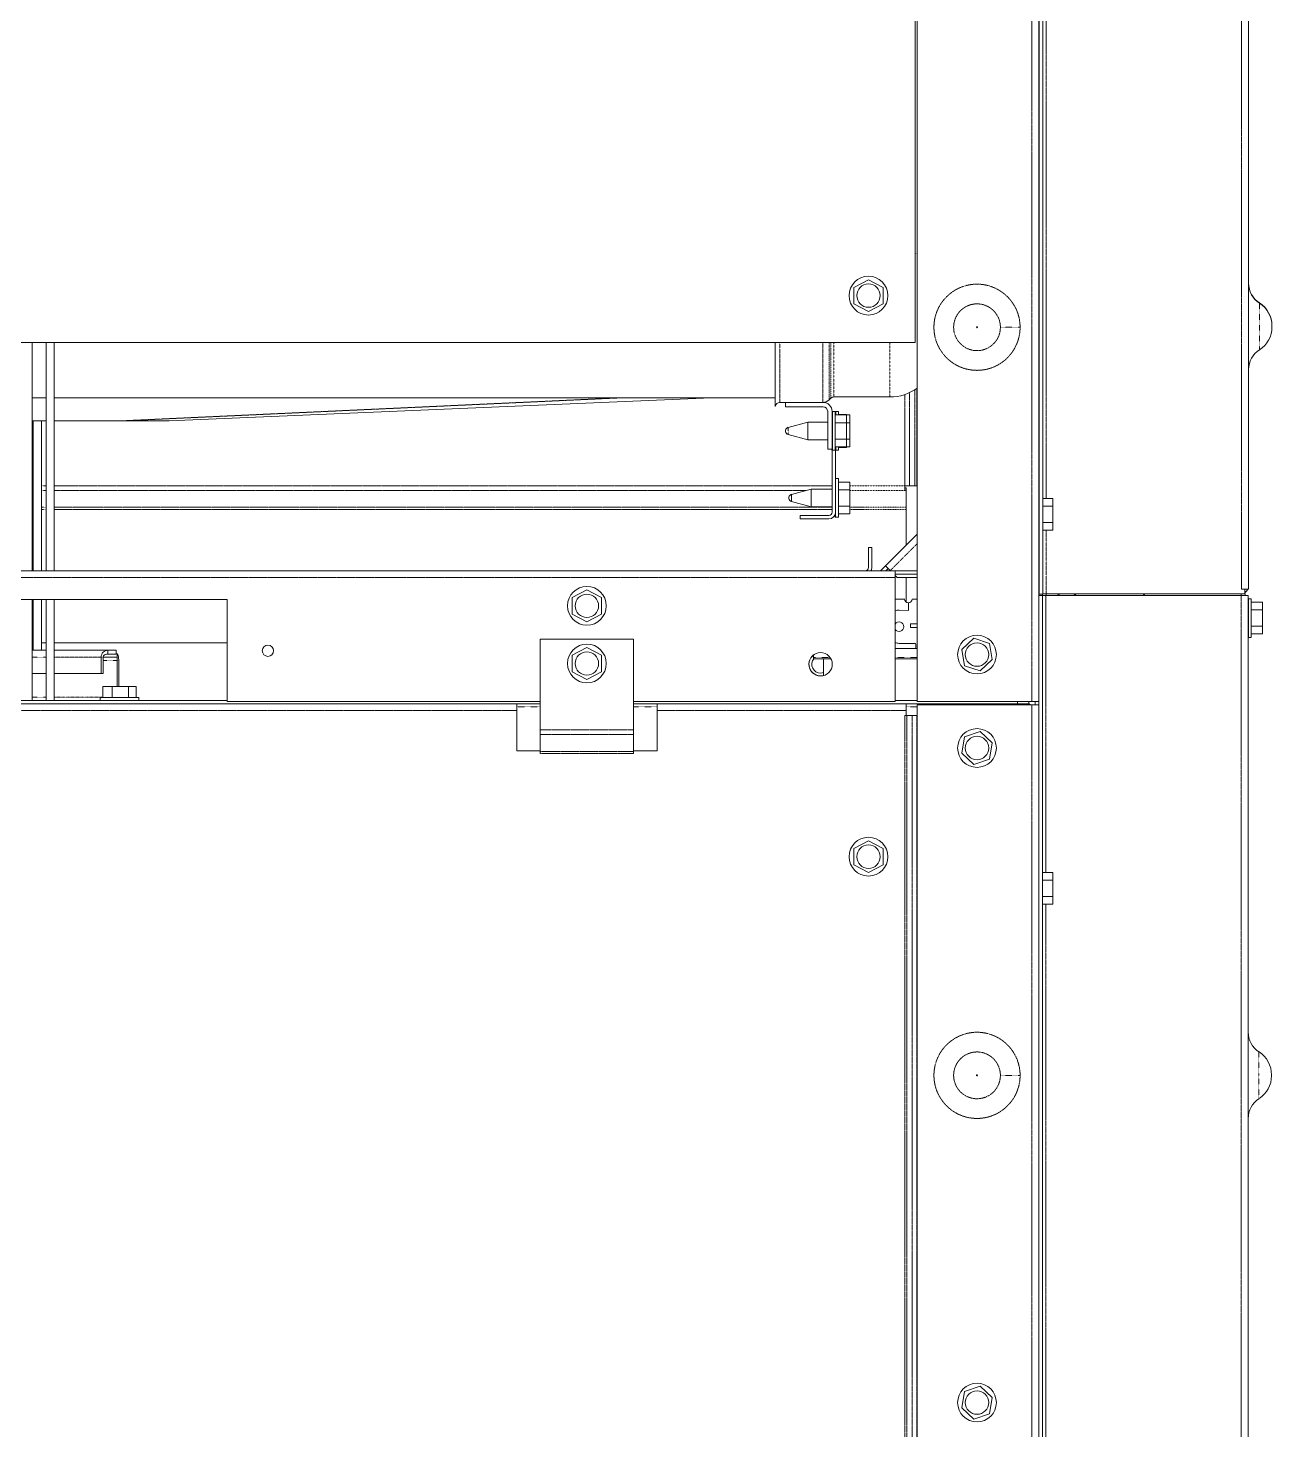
# Model space of a CAD drawing. Header units: millimetres. Extents: x 60499 to 556746, y 248297 to 497145.
# Drawn here: x 112014 to 123190, y 340169 to 352760 of the extents above; entities that cross this region are included whole.
import ezdxf

# ---------------------------------------------------------------- set-up
doc = ezdxf.new("R2010")
doc.units = ezdxf.units.MM
doc.linetypes.add('PHANTOM', pattern=[20, 10, -2, 2, -2, 2, -2])

msp = doc.modelspace()

# ---------------------------------------------------------------- linework, layer by layer
at = {"color": 7, "linetype": 'PHANTOM', "lineweight": 13, "ltscale": 0.03937}
for p, q in [((122917, 366598), (122917, 347722)), ((121032, 346713), (121032, 365159)), ((121162, 348536), (121162, 355765)), ((117315, 349438), (112249, 349438)), ((112852, 349232), (117315, 349438)), ((119892, 348649), (119892, 349470)), ((119934, 348649), (119934, 349487)), ((119981, 349512), (119981, 348649)), ((119999, 349524), (119999, 348649)), ((119239, 348649), (112249, 348649)), ((119004, 348607), (112249, 348607)), ((112249, 348456), (119239, 348456)), ((112249, 348437), (119239, 348437)), ((119805, 347825), (107149, 347825)), ((121158, 347664), (121158, 345177)), ((122913, 329881), (122913, 347664)), ((121032, 328237), (121032, 346683)), ((109267, 346631), (116405, 346631)), ((117665, 346631), (119903, 346631)), ((119892, 346585), (119892, 330173)), ((119910, 346585), (119910, 330173)), ((119957, 330173), (119957, 346585)), ((119999, 330173), (119999, 346585)), ((116615, 346458), (117455, 346458)), ((116615, 346416), (117455, 346416)), ((117455, 346264), (116615, 346264)), ((117455, 346246), (116615, 346246)), ((121158, 344891), (121158, 338028))]:
    msp.add_line(p, q, dxfattribs=at)
at = {"color": 7, "lineweight": 13, "ltscale": 0.03937}
for p, q in [((122980, 366598), (122980, 347748)), ((120001, 365159), (120001, 346713)), ((121095, 347664), (121095, 365159)), ((121099, 365163), (121099, 347677)), ((121132, 347677), (121132, 365163)), ((119985, 364214), (119985, 349937)), ((119985, 349937), (105708, 349937)), ((112051, 347886), (112051, 349937)), ((112176, 347886), (112176, 349937)), ((112249, 347886), (112249, 349937)), ((118728, 349438), (112249, 349438)), ((113281, 349232), (118155, 349438)), ((112061, 347886), (112061, 349232)), ((112134, 347886), (112134, 349232)), ((107149, 347886), (119805, 347886)), ((119805, 346713), (119805, 347825)), ((121095, 347664), (121095, 328397)), ((121128, 328397), (121128, 347664)), ((122913, 347664), (121158, 347664)), ((121162, 347678), (122947, 347678)), ((122976, 329881), (122976, 347664)), ((110338, 347629), (113802, 347629)), ((112051, 346721), (112051, 347629)), ((112176, 346721), (112176, 347629)), ((112249, 346721), (112249, 347629)), ((113802, 347629), (113802, 346713)), ((116615, 347273), (116615, 346458)), ((117455, 347273), (116615, 347273)), ((117455, 347273), (117455, 346458)), ((112249, 347238), (113802, 347238)), ((109057, 346690), (116615, 346690)), ((113802, 346721), (110338, 346721)), ((113802, 346713), (116615, 346713)), ((117455, 346713), (119805, 346713)), ((117455, 346690), (120904, 346690)), ((120001, 346713), (121032, 346713)), ((120001, 346683), (120001, 328237)), ((120001, 346683), (121032, 346683))]:
    msp.add_line(p, q, dxfattribs=at)
at = {"color": 7, "linetype": 'PHANTOM', "lineweight": 13, "ltscale": 0.00047891}
msp.add_line((120001, 350738), (119985, 350738), dxfattribs=at)
at = {"color": 7, "lineweight": 13, "ltscale": 0.004405}
for p, q in [((119565, 350499), (119434, 350431)), ((119434, 350431), (119434, 350283)), ((119696, 350431), (119565, 350499)), ((119696, 350283), (119696, 350431)), ((119434, 350283), (119565, 350214)), ((119565, 350214), (119696, 350283)), ((119366, 349216), (119366, 349068)), ((119368, 349216), (119368, 349068)), ((119398, 349216), (119398, 349068)), ((119396, 348614), (119396, 348466)), ((121222, 348467), (121222, 348319)), ((117035, 347714), (116904, 347645)), ((116904, 347645), (116904, 347497)), ((117166, 347645), (117035, 347714)), ((117166, 347497), (117166, 347645)), ((123105, 347535), (123105, 347387)), ((116904, 347497), (117035, 347428)), ((117035, 347428), (117166, 347497)), ((120511, 347281), (120404, 347179)), ((120652, 347234), (120511, 347281)), ((117035, 347196), (116904, 347127)), ((117166, 347127), (117035, 347196)), ((120404, 347179), (120428, 347033)), ((120675, 347088), (120652, 347234)), ((116904, 347127), (116904, 346979)), ((117166, 346979), (117166, 347127)), ((120428, 347033), (120568, 346986)), ((120568, 346986), (120675, 347088)), ((116904, 346979), (117035, 346910)), ((117035, 346910), (117166, 346979)), ((112769, 346847), (112917, 346847)), ((120428, 346394), (120404, 346248)), ((120568, 346441), (120428, 346394)), ((120675, 346339), (120568, 346441)), ((120652, 346193), (120675, 346339)), ((120404, 346248), (120511, 346146)), ((120511, 346146), (120652, 346193)), ((119565, 345460), (119434, 345392)), ((119434, 345392), (119434, 345244)), ((119696, 345392), (119565, 345460)), ((119696, 345244), (119696, 345392)), ((119434, 345244), (119565, 345175)), ((119565, 345175), (119696, 345244)), ((121222, 345108), (121222, 344960)), ((120428, 340515), (120404, 340369)), ((120568, 340562), (120428, 340515)), ((120675, 340460), (120568, 340562)), ((120404, 340369), (120511, 340267)), ((120652, 340314), (120675, 340460)), ((120511, 340267), (120652, 340314))]:
    msp.add_line(p, q, dxfattribs=at)
at = {"color": 7, "linetype": 'PHANTOM', "lineweight": 13, "ltscale": 9.63587e-05}
msp.add_line((123077, 350289), (123077, 350292), dxfattribs=at)
at = {"color": 7, "linetype": 'PHANTOM', "lineweight": 13, "ltscale": 0.006243}
msp.add_line((123077, 350079), (123077, 350289), dxfattribs=at)
at = {"color": 7, "linetype": 'PHANTOM', "lineweight": 13, "ltscale": 0.005272}
for p, q in [((120927, 350073), (120750, 350073)), ((120927, 343354), (120750, 343354))]:
    msp.add_line(p, q, dxfattribs=at)
at = {"color": 7, "linetype": 'PHANTOM', "lineweight": 13, "ltscale": 0.006241}
msp.add_line((123077, 349870), (123077, 350079), dxfattribs=at)
at = {"color": 7, "lineweight": 13, "ltscale": 9.65989e-05}
msp.add_line((123190, 350084), (123190, 350087), dxfattribs=at)
at = {"color": 7, "lineweight": 13, "ltscale": 0.000133184}
msp.add_line((123190, 350079), (123190, 350084), dxfattribs=at)
at = {"color": 7, "lineweight": 13, "ltscale": 0.000133064}
msp.add_line((123190, 350075), (123190, 350079), dxfattribs=at)
at = {"color": 7, "lineweight": 13, "ltscale": 7.50339e-05}
msp.add_line((123190, 350076), (123190, 350078), dxfattribs=at)
at = {"color": 7, "lineweight": 13, "ltscale": 0.017133}
msp.add_line((118728, 349361), (118728, 349937), dxfattribs=at)
at = {"color": 7, "linetype": 'PHANTOM', "lineweight": 13, "ltscale": 0.016038}
for p, q in [((118768, 349398), (118768, 349937)), ((119155, 349937), (119155, 349398))]:
    msp.add_line(p, q, dxfattribs=at)
at = {"color": 7, "linetype": 'PHANTOM', "lineweight": 13, "ltscale": 0.015335}
msp.add_line((119212, 349422), (119212, 349937), dxfattribs=at)
at = {"color": 7, "linetype": 'PHANTOM', "lineweight": 13, "ltscale": 0.014914}
msp.add_line((119226, 349937), (119226, 349436), dxfattribs=at)
at = {"color": 7, "linetype": 'PHANTOM', "lineweight": 13, "ltscale": 0.014563}
for p, q in [((119255, 349447), (119255, 349937)), ((119757, 349937), (119757, 349447))]:
    msp.add_line(p, q, dxfattribs=at)
at = {"color": 7, "lineweight": 13, "ltscale": 0.000124954}
for p, q in [((121095, 349925), (121099, 349925)), ((121095, 349084), (121099, 349084)), ((121095, 347825), (121099, 347825))]:
    msp.add_line(p, q, dxfattribs=at)
at = {"color": 7, "lineweight": 13, "ltscale": 0.018004}
msp.add_line((121095, 349925), (121095, 349320), dxfattribs=at)
at = {"color": 7, "linetype": 'PHANTOM', "lineweight": 13, "ltscale": 0.003713}
for p, q in [((112176, 349438), (112051, 349438)), ((112051, 349232), (112176, 349232)), ((112176, 347111), (112051, 347111)), ((112176, 346752), (112051, 346752))]:
    msp.add_line(p, q, dxfattribs=at)
at = {"color": 7, "lineweight": 13, "ltscale": 0.003713}
for p, q in [((112176, 349438), (112051, 349438)), ((112051, 349232), (112176, 349232)), ((112051, 347172), (112176, 347172)), ((112051, 346962), (112176, 346962))]:
    msp.add_line(p, q, dxfattribs=at)
at = {"color": 7, "lineweight": 13, "ltscale": 0.000594744}
msp.add_line((119226, 349436), (119212, 349422), dxfattribs=at)
at = {"color": 7, "lineweight": 13, "ltscale": 0.014958}
msp.add_line((119757, 349447), (119255, 349447), dxfattribs=at)
at = {"color": 7, "lineweight": 13, "ltscale": 0.011506}
msp.add_line((119155, 349398), (118768, 349398), dxfattribs=at)
at = {"color": 7, "lineweight": 13, "ltscale": 0.0012}
for p, q in [((118819, 349358), (118819, 349398)), ((119199, 348978), (119239, 348978))]:
    msp.add_line(p, q, dxfattribs=at)
at = {"color": 7, "lineweight": 13, "ltscale": 0.0101}
for p, q in [((118819, 349358), (119158, 349358)), ((119199, 348978), (119199, 349317)), ((119239, 348978), (119239, 349317))]:
    msp.add_line(p, q, dxfattribs=at)
at = {"color": 7, "lineweight": 13, "ltscale": 9.20333e-05}
msp.add_line((119155, 349398), (119158, 349398), dxfattribs=at)
at = {"color": 7, "lineweight": 13, "ltscale": 0.000775074}
for p, q in [((119239, 349316), (119265, 349316)), ((119239, 349316), (119265, 349316)), ((119239, 348968), (119265, 348968)), ((119269, 348714), (119295, 348714)), ((119269, 348366), (119295, 348366))]:
    msp.add_line(p, q, dxfattribs=at)
at = {"color": 7, "lineweight": 13, "ltscale": 0.001516}
for p, q in [((119239, 349265), (119239, 349316)), ((119241, 349265), (119241, 349316)), ((119239, 348968), (119239, 349019)), ((119241, 348968), (119241, 349019)), ((121095, 348516), (121095, 348567)), ((121095, 348219), (121095, 348270)), ((122976, 347584), (122976, 347635)), ((122978, 347584), (122978, 347635)), ((122976, 347287), (122976, 347338)), ((122978, 347287), (122978, 347338))]:
    msp.add_line(p, q, dxfattribs=at)
at = {"color": 7, "lineweight": 13, "ltscale": 6.25971e-05}
for p, q in [((119241, 349316), (119239, 349316)), ((119271, 349316), (119269, 349316)), ((119241, 349265), (119239, 349265)), ((119241, 349142), (119239, 349142)), ((119241, 349019), (119239, 349019)), ((119241, 348968), (119239, 348968)), ((119271, 348968), (119269, 348968))]:
    msp.add_line(p, q, dxfattribs=at)
at = {"color": 7, "lineweight": 13, "ltscale": 0.000774954}
for p, q in [((119241, 349316), (119267, 349316)), ((119271, 349316), (119297, 349316)), ((119241, 348968), (119267, 348968)), ((119271, 348968), (119297, 348968)), ((119269, 348714), (119295, 348714)), ((122978, 347635), (123004, 347635)), ((122978, 347287), (123004, 347287)), ((122978, 347287), (123004, 347287))]:
    msp.add_line(p, q, dxfattribs=at)
at = {"color": 7, "lineweight": 13, "ltscale": 0.005175}
for p, q in [((119265, 349316), (119265, 349142)), ((119267, 349316), (119267, 349142)), ((119265, 348968), (119265, 349142)), ((119267, 348968), (119267, 349142)), ((119295, 348714), (119295, 348540)), ((119295, 348366), (119295, 348540)), ((123004, 347461), (123004, 347635)), ((123004, 347461), (123004, 347287))]:
    msp.add_line(p, q, dxfattribs=at)
at = {"color": 7, "lineweight": 13, "ltscale": 6.24769e-05}
for p, q in [((119269, 349300), (119267, 349300)), ((119239, 348968), (119237, 348968)), ((119269, 348366), (119267, 348366)), ((122978, 347635), (122976, 347635)), ((122978, 347584), (122976, 347584)), ((122978, 347511), (122976, 347511)), ((122978, 347469), (122976, 347469)), ((122978, 347461), (122976, 347461)), ((122978, 347453), (122976, 347453)), ((122978, 347411), (122976, 347411)), ((122978, 347338), (122976, 347338)), ((122978, 347287), (122976, 347287)), ((122978, 347287), (122976, 347287))]:
    msp.add_line(p, q, dxfattribs=at)
at = {"color": 7, "lineweight": 13, "ltscale": 0.002937}
for p, q in [((119267, 349285), (119366, 349285)), ((119267, 349216), (119366, 349216)), ((119267, 349068), (119366, 349068)), ((119267, 348999), (119366, 348999))]:
    msp.add_line(p, q, dxfattribs=at)
at = {"color": 7, "lineweight": 13, "ltscale": 0.003}
for p, q in [((119267, 349285), (119368, 349285)), ((119297, 349285), (119398, 349285)), ((119267, 349216), (119368, 349216)), ((119267, 349068), (119368, 349068)), ((119267, 348999), (119368, 348999)), ((119295, 348683), (119396, 348683)), ((119295, 348683), (119396, 348683)), ((119295, 348614), (119396, 348614)), ((119295, 348466), (119396, 348466)), ((119295, 348397), (119396, 348397)), ((123004, 347604), (123105, 347604)), ((123004, 347535), (123105, 347535)), ((123004, 347387), (123105, 347387)), ((123004, 347318), (123105, 347318)), ((123004, 347318), (123105, 347318)), ((112686, 346747), (112686, 346847)), ((112769, 346747), (112769, 346847)), ((112917, 346747), (112917, 346847)), ((112987, 346747), (112987, 346847))]:
    msp.add_line(p, q, dxfattribs=at)
at = {"color": 7, "lineweight": 13, "ltscale": 0.00046263}
msp.add_line((119269, 349300), (119269, 349316), dxfattribs=at)
at = {"color": 7, "lineweight": 13, "ltscale": 0.00046251}
msp.add_line((119269, 349300), (119269, 349285), dxfattribs=at)
at = {"color": 7, "lineweight": 13, "ltscale": 0.000925019}
for p, q in [((119271, 349285), (119271, 349316)), ((119297, 349316), (119297, 349285)), ((119271, 348968), (119271, 348999)), ((119297, 348968), (119297, 348999))]:
    msp.add_line(p, q, dxfattribs=at)
at = {"color": 7, "lineweight": 13, "ltscale": 0.002038}
for p, q in [((119297, 349290), (119366, 349290)), ((119297, 348993), (119366, 348993))]:
    msp.add_line(p, q, dxfattribs=at)
at = {"color": 7, "lineweight": 13, "ltscale": 0.000175236}
msp.add_line((119366, 349290), (119366, 349285), dxfattribs=at)
at = {"color": 7, "lineweight": 13, "ltscale": 0.002048}
for p, q in [((119366, 349285), (119366, 349216)), ((119368, 349285), (119368, 349216)), ((119398, 349285), (119398, 349216)), ((119366, 349068), (119366, 348999)), ((119368, 349068), (119368, 348999)), ((119398, 349068), (119398, 348999)), ((119396, 348683), (119396, 348614)), ((121222, 348536), (121222, 348467)), ((119396, 348466), (119396, 348397)), ((121222, 348319), (121222, 348250)), ((123105, 347604), (123105, 347535)), ((123105, 347387), (123105, 347318)), ((121222, 345177), (121222, 345108)), ((121222, 344960), (121222, 344891))]:
    msp.add_line(p, q, dxfattribs=at)
at = {"color": 7, "linetype": 'PHANTOM', "lineweight": 13, "ltscale": 0.014929}
msp.add_line((112249, 349232), (112751, 349232), dxfattribs=at)
at = {"color": 7, "lineweight": 13, "ltscale": 0.014929}
msp.add_line((112249, 349232), (112751, 349232), dxfattribs=at)
at = {"color": 7, "linetype": 'PHANTOM', "lineweight": 13, "ltscale": 5.82718e-06}
msp.add_line((112751, 349232), (112751, 349232), dxfattribs=at)
at = {"color": 7, "lineweight": 13, "ltscale": 0.005396}
for p, q in [((118844, 349174), (119019, 349221)), ((118844, 349174), (119019, 349221)), ((118844, 349109), (119019, 349062)), ((118874, 348572), (119049, 348619)), ((118874, 348572), (119049, 348619)), ((118874, 348508), (119049, 348461))]:
    msp.add_line(p, q, dxfattribs=at)
at = {"color": 7, "linetype": 'PHANTOM', "lineweight": 13, "ltscale": 0.000965929}
for p, q in [((118844, 349174), (118844, 349142)), ((118844, 349109), (118844, 349142)), ((118874, 348572), (118874, 348540)), ((118874, 348508), (118874, 348540))]:
    msp.add_line(p, q, dxfattribs=at)
at = {"color": 7, "lineweight": 13, "ltscale": 0.005346}
msp.add_line((119199, 349221), (119019, 349221), dxfattribs=at)
at = {"color": 7, "lineweight": 13, "ltscale": 0.002363}
for p, q in [((119019, 349221), (119019, 349142)), ((119021, 349221), (119021, 349142)), ((119049, 348619), (119049, 348540))]:
    msp.add_line(p, q, dxfattribs=at)
at = {"color": 7, "lineweight": 13, "ltscale": 0.005347}
for p, q in [((119199, 349221), (119019, 349221)), ((119199, 349062), (119019, 349062))]:
    msp.add_line(p, q, dxfattribs=at)
at = {"color": 7, "lineweight": 13, "ltscale": 0.005284}
for p, q in [((119199, 349221), (119021, 349221)), ((119199, 349062), (119021, 349062))]:
    msp.add_line(p, q, dxfattribs=at)
at = {"color": 7, "lineweight": 13, "ltscale": 0.004384}
msp.add_line((119199, 349221), (119051, 349221), dxfattribs=at)
at = {"color": 7, "lineweight": 13, "ltscale": 0.003659}
for p, q in [((119239, 349142), (119239, 349265)), ((119241, 349142), (119241, 349265)), ((119239, 349019), (119239, 349142)), ((119241, 349019), (119241, 349142)), ((121095, 348393), (121095, 348516)), ((121095, 348270), (121095, 348393)), ((122978, 347461), (122978, 347584)), ((122978, 347338), (122978, 347461))]:
    msp.add_line(p, q, dxfattribs=at)
at = {"color": 7, "lineweight": 13, "ltscale": 0.000899908}
for p, q in [((119368, 349216), (119398, 349216)), ((119368, 349068), (119398, 349068)), ((119368, 348999), (119398, 348999))]:
    msp.add_line(p, q, dxfattribs=at)
at = {"color": 7, "lineweight": 13, "ltscale": 0.000176754}
msp.add_line((121095, 349261), (121099, 349265), dxfattribs=at)
at = {"color": 7, "lineweight": 13, "ltscale": 0.000187491}
for p, q in [((118820, 349142), (118820, 349148)), ((118820, 349135), (118820, 349142)), ((118850, 348540), (118850, 348546)), ((118850, 348540), (118850, 348546)), ((118850, 348540), (118850, 348546)), ((118850, 348540), (118850, 348546)), ((118850, 348534), (118850, 348540)), ((118850, 348534), (118850, 348540)), ((118850, 348534), (118850, 348540)), ((118850, 348534), (118850, 348540))]:
    msp.add_line(p, q, dxfattribs=at)
at = {"color": 7, "lineweight": 13, "ltscale": 0.002362}
for p, q in [((119019, 349142), (119019, 349062)), ((119021, 349142), (119021, 349062)), ((119049, 348540), (119049, 348461))]:
    msp.add_line(p, q, dxfattribs=at)
at = {"color": 7, "lineweight": 13, "ltscale": 0.015388}
msp.add_line((121095, 349084), (121095, 348567), dxfattribs=at)
at = {"color": 7, "lineweight": 13, "ltscale": 0.000300009}
msp.add_line((119237, 348968), (119237, 348978), dxfattribs=at)
at = {"color": 7, "lineweight": 13, "ltscale": 0.016562}
msp.add_line((119239, 348968), (119239, 348412), dxfattribs=at)
at = {"color": 7, "lineweight": 13, "ltscale": 0.017487}
msp.add_line((119269, 348999), (119269, 348412), dxfattribs=at)
at = {"color": 7, "lineweight": 13, "ltscale": 0.000174515}
msp.add_line((119366, 348999), (119366, 348993), dxfattribs=at)
at = {"color": 7, "linetype": 'PHANTOM', "lineweight": 13, "ltscale": 0.000294242}
for p, q in [((112061, 348649), (112051, 348649)), ((112061, 348607), (112051, 348607)), ((112051, 348456), (112061, 348456)), ((112051, 348437), (112061, 348437))]:
    msp.add_line(p, q, dxfattribs=at)
at = {"color": 7, "linetype": 'PHANTOM', "lineweight": 13, "ltscale": 0.001226}
for p, q in [((112176, 348649), (112134, 348649)), ((112176, 348607), (112134, 348607))]:
    msp.add_line(p, q, dxfattribs=at)
at = {"color": 7, "lineweight": 13, "ltscale": 0.005647}
for p, q in [((119239, 348619), (119049, 348619)), ((119239, 348619), (119049, 348619)), ((119239, 348461), (119049, 348461))]:
    msp.add_line(p, q, dxfattribs=at)
at = {"color": 7, "linetype": 'PHANTOM', "lineweight": 13, "ltscale": 0.014767}
for p, q in [((119892, 348649), (119396, 348649)), ((119892, 348607), (119396, 348607))]:
    msp.add_line(p, q, dxfattribs=at)
at = {"color": 7, "lineweight": 13, "ltscale": 0.001248}
for p, q in [((119934, 348649), (119892, 348649)), ((119892, 348649), (119892, 348607)), ((119999, 346585), (119957, 346585)), ((116615, 346416), (116615, 346458)), ((117455, 346416), (117455, 346458))]:
    msp.add_line(p, q, dxfattribs=at)
at = {"color": 7, "lineweight": 13, "ltscale": 0.000321035}
for p, q in [((119892, 348631), (119903, 348631)), ((119892, 348607), (119903, 348607)), ((119903, 346585), (119892, 346585))]:
    msp.add_line(p, q, dxfattribs=at)
at = {"color": 7, "lineweight": 13, "ltscale": 0.000700042}
msp.add_line((119903, 348631), (119903, 348607), dxfattribs=at)
at = {"color": 7, "lineweight": 13, "ltscale": 0.004516}
for p, q in [((119903, 348607), (119903, 348456)), ((116615, 346416), (116615, 346264)), ((117455, 346416), (117455, 346264))]:
    msp.add_line(p, q, dxfattribs=at)
at = {"color": 7, "lineweight": 13, "ltscale": 0.001395}
for p, q in [((119934, 348649), (119981, 348649)), ((119957, 346585), (119910, 346585))]:
    msp.add_line(p, q, dxfattribs=at)
at = {"color": 7, "lineweight": 13, "ltscale": 0.000547995}
for p, q in [((119981, 348649), (119999, 348649)), ((119903, 348437), (119903, 348456)), ((119892, 346585), (119910, 346585)), ((116615, 346264), (116615, 346246)), ((117455, 346264), (117455, 346246))]:
    msp.add_line(p, q, dxfattribs=at)
at = {"color": 7, "lineweight": 13, "ltscale": 6.69224e-05}
msp.add_line((120001, 348649), (119999, 348649), dxfattribs=at)
at = {"color": 7, "lineweight": 13, "ltscale": 0.000125074}
for p, q in [((121095, 348567), (121099, 348567)), ((121095, 348219), (121099, 348219))]:
    msp.add_line(p, q, dxfattribs=at)
at = {"color": 7, "lineweight": 13, "ltscale": 0.00266}
for p, q in [((121132, 348536), (121222, 348536)), ((121132, 348467), (121222, 348467)), ((121132, 348319), (121222, 348319)), ((121132, 348250), (121222, 348250))]:
    msp.add_line(p, q, dxfattribs=at)
at = {"color": 7, "linetype": 'PHANTOM', "lineweight": 13, "ltscale": 0.001227}
for p, q in [((112134, 348456), (112176, 348456)), ((112134, 348437), (112176, 348437))]:
    msp.add_line(p, q, dxfattribs=at)
at = {"color": 7, "lineweight": 13, "ltscale": 0.00135}
msp.add_line((119269, 348366), (119269, 348412), dxfattribs=at)
at = {"color": 7, "linetype": 'PHANTOM', "lineweight": 13, "ltscale": 0.015088}
for p, q in [((119396, 348456), (119903, 348456)), ((119396, 348437), (119903, 348437))]:
    msp.add_line(p, q, dxfattribs=at)
at = {"color": 7, "lineweight": 13, "ltscale": 0.009577}
msp.add_line((119903, 348437), (119903, 348115), dxfattribs=at)
at = {"color": 7, "lineweight": 13, "ltscale": 0.000899968}
for p, q in [((118950, 348351), (118950, 348381)), ((112805, 347141), (112805, 347172)), ((112814, 347111), (112814, 347081)), ((121061, 346713), (121061, 346683))]:
    msp.add_line(p, q, dxfattribs=at)
at = {"color": 7, "lineweight": 13, "ltscale": 0.0077}
for p, q in [((118950, 348381), (119209, 348381)), ((118950, 348351), (119209, 348351))]:
    msp.add_line(p, q, dxfattribs=at)
at = {"color": 7, "lineweight": 13, "ltscale": 0.000879783}
msp.add_line((119267, 348366), (119267, 348396), dxfattribs=at)
at = {"color": 7, "lineweight": 13, "ltscale": 0.011969}
msp.add_line((119717, 347930), (120001, 348214), dxfattribs=at)
at = {"color": 7, "lineweight": 13, "ltscale": 0.011725}
msp.add_line((121095, 348219), (121095, 347825), dxfattribs=at)
at = {"color": 7, "linetype": 'PHANTOM', "lineweight": 13, "ltscale": 0.017046}
msp.add_line((121162, 347678), (121162, 348250), dxfattribs=at)
at = {"color": 7, "lineweight": 13, "ltscale": 0.00535}
for p, q in [((119565, 347916), (119565, 348096)), ((119595, 347916), (119595, 348096))]:
    msp.add_line(p, q, dxfattribs=at)
at = {"color": 7, "lineweight": 13, "ltscale": 0.000900028}
for p, q in [((119565, 348096), (119595, 348096)), ((112814, 347111), (112814, 347141))]:
    msp.add_line(p, q, dxfattribs=at)
at = {"color": 7, "linetype": 'PHANTOM', "lineweight": 13, "ltscale": 0.010169}
msp.add_line((120001, 348129), (119760, 347887), dxfattribs=at)
at = {"color": 7, "lineweight": 13, "ltscale": 0.001852}
msp.add_line((119717, 347930), (119673, 347886), dxfattribs=at)
at = {"color": 7, "lineweight": 13, "ltscale": 0.0018}
for p, q in [((119760, 347887), (119717, 347930)), ((119805, 347886), (119805, 347825))]:
    msp.add_line(p, q, dxfattribs=at)
at = {"color": 7, "lineweight": 13, "ltscale": 0.000862318}
msp.add_line((119741, 347906), (119720, 347886), dxfattribs=at)
at = {"color": 7, "lineweight": 13, "ltscale": 5.22913e-05}
msp.add_line((119760, 347887), (119761, 347886), dxfattribs=at)
at = {"color": 7, "lineweight": 13, "ltscale": 0.00585}
for p, q in [((119805, 347886), (120001, 347886)), ((119805, 347856), (120001, 347856)), ((119805, 347188), (120001, 347188)), ((120001, 347096), (119805, 347096)), ((120001, 346721), (119805, 346721))]:
    msp.add_line(p, q, dxfattribs=at)
at = {"color": 7, "lineweight": 13, "ltscale": 0.000702386}
msp.add_line((119805, 347842), (119822, 347825), dxfattribs=at)
at = {"color": 7, "lineweight": 13, "ltscale": 0.005353}
msp.add_line((120001, 347825), (119822, 347825), dxfattribs=at)
at = {"color": 7, "lineweight": 13, "ltscale": 0.006558}
msp.add_line((119903, 347825), (119903, 347605), dxfattribs=at)
at = {"color": 7, "linetype": 'PHANTOM', "lineweight": 13, "ltscale": 0.000125735}
msp.add_line((121095, 347757), (121099, 347756), dxfattribs=at)
at = {"color": 7, "lineweight": 13, "ltscale": 0.00012593}
msp.add_line((121095, 347707), (121099, 347706), dxfattribs=at)
at = {"color": 7, "lineweight": 13, "ltscale": 0.000990019}
msp.add_line((121128, 347664), (121095, 347664), dxfattribs=at)
at = {"color": 7, "lineweight": 13, "ltscale": 0.000989899}
msp.add_line((121099, 347677), (121132, 347677), dxfattribs=at)
at = {"color": 7, "lineweight": 13, "ltscale": 0.00010597}
msp.add_line((121128, 347677), (121128, 347674), dxfattribs=at)
at = {"color": 7, "lineweight": 13, "ltscale": 0.000875037}
msp.add_line((121128, 347664), (121158, 347664), dxfattribs=at)
at = {"color": 7, "lineweight": 13, "ltscale": 0.000112218}
msp.add_line((121161, 347678), (121161, 347674), dxfattribs=at)
at = {"color": 7, "lineweight": 13, "ltscale": 0.000291719}
msp.add_line((121161, 347664), (121161, 347674), dxfattribs=at)
at = {"color": 7, "lineweight": 13, "ltscale": 0.001865}
msp.add_line((122976, 347664), (122913, 347664), dxfattribs=at)
at = {"color": 7, "lineweight": 13, "ltscale": 0.000405499}
for p, q in [((122914, 347664), (122914, 347678)), ((122948, 347664), (122948, 347678))]:
    msp.add_line(p, q, dxfattribs=at)
at = {"color": 7, "lineweight": 13, "ltscale": 0.000874917}
msp.add_line((122947, 347722), (122917, 347722), dxfattribs=at)
at = {"color": 7, "lineweight": 13, "ltscale": 0.001325}
msp.add_line((122947, 347678), (122947, 347722), dxfattribs=at)
at = {"color": 7, "lineweight": 13, "ltscale": 0.000227516}
msp.add_line((122962, 347704), (122956, 347698), dxfattribs=at)
at = {"color": 7, "lineweight": 13, "ltscale": 0.000772551}
msp.add_line((122980, 347726), (122980, 347752), dxfattribs=at)
at = {"color": 7, "lineweight": 13, "ltscale": 0.000772491}
msp.add_line((122980, 347722), (122980, 347748), dxfattribs=at)
at = {"color": 7, "lineweight": 13, "ltscale": 0.013613}
for p, q in [((112061, 347172), (112061, 347629)), ((112134, 347172), (112134, 347629))]:
    msp.add_line(p, q, dxfattribs=at)
at = {"color": 7, "lineweight": 13, "ltscale": 0.002528}
msp.add_line((119805, 347631), (119890, 347631), dxfattribs=at)
at = {"color": 7, "lineweight": 13, "ltscale": 0.002463}
msp.add_line((119840, 347532), (119923, 347528), dxfattribs=at)
msp.add_line((119840, 347532), (119923, 347528), dxfattribs=at)
at = {"color": 7, "lineweight": 13, "ltscale": 0.002076}
for p, q in [((119923, 347598), (119923, 347528)), ((119923, 347528), (119923, 347598))]:
    msp.add_line(p, q, dxfattribs=at)
at = {"color": 7, "lineweight": 13, "ltscale": 0.001353}
msp.add_line((120001, 347631), (119956, 347631), dxfattribs=at)
at = {"color": 7, "lineweight": 13, "ltscale": 0.002173}
for p, q in [((122976, 347511), (122976, 347584)), ((122976, 347338), (122976, 347411))]:
    msp.add_line(p, q, dxfattribs=at)
at = {"color": 7, "lineweight": 13, "ltscale": 0.001747}
for p, q in [((120001, 347410), (119943, 347410)), ((119943, 347377), (120001, 347377))]:
    msp.add_line(p, q, dxfattribs=at)
at = {"color": 7, "lineweight": 13, "ltscale": 0.000984252}
msp.add_line((119943, 347410), (119943, 347377), dxfattribs=at)
at = {"color": 7, "lineweight": 13, "ltscale": 0.000247204}
for p, q in [((122976, 347461), (122976, 347469)), ((122976, 347453), (122976, 347461))]:
    msp.add_line(p, q, dxfattribs=at)
at = {"color": 7, "lineweight": 13, "ltscale": 0.000294242}
msp.add_line((112051, 347238), (112061, 347238), dxfattribs=at)
at = {"color": 7, "lineweight": 13, "ltscale": 0.001227}
msp.add_line((112134, 347238), (112176, 347238), dxfattribs=at)
at = {"color": 7, "lineweight": 13, "ltscale": 0.014377}
msp.add_line((112249, 347172), (112732, 347172), dxfattribs=at)
at = {"color": 7, "lineweight": 13, "ltscale": 0.002154}
for p, q in [((112805, 347172), (112732, 347172)), ((112805, 347138), (112732, 347138))]:
    msp.add_line(p, q, dxfattribs=at)
at = {"color": 7, "lineweight": 13, "ltscale": 0.000999991}
for p, q in [((112732, 347138), (112732, 347172)), ((112805, 347172), (112805, 347138))]:
    msp.add_line(p, q, dxfattribs=at)
at = {"color": 7, "lineweight": 13, "ltscale": 0.000292921}
msp.add_line((112814, 347141), (112805, 347141), dxfattribs=at)
at = {"color": 7, "lineweight": 13, "ltscale": 0.004134}
msp.add_line((119979, 347234), (119840, 347234), dxfattribs=at)
msp.add_line((119979, 347234), (119840, 347234), dxfattribs=at)
at = {"color": 7, "lineweight": 13, "ltscale": 0.001083}
msp.add_line((119989, 347225), (119989, 347188), dxfattribs=at)
msp.add_line((119989, 347225), (119989, 347188), dxfattribs=at)
at = {"color": 7, "linetype": 'PHANTOM', "lineweight": 13, "ltscale": 0.012576}
msp.add_line((112672, 347111), (112249, 347111), dxfattribs=at)
at = {"color": 7, "lineweight": 13, "ltscale": 0.00445}
for p, q in [((112672, 346962), (112672, 347111)), ((112688, 346962), (112688, 347111))]:
    msp.add_line(p, q, dxfattribs=at)
at = {"color": 7, "linetype": 'PHANTOM', "lineweight": 13, "ltscale": 0.000477107}
msp.add_line((112688, 347111), (112672, 347111), dxfattribs=at)
at = {"color": 7, "lineweight": 13, "ltscale": 0.00377}
msp.add_line((112814, 347111), (112688, 347111), dxfattribs=at)
at = {"color": 7, "linetype": 'PHANTOM', "lineweight": 13, "ltscale": 0.00377}
msp.add_line((112688, 347081), (112814, 347081), dxfattribs=at)
at = {"color": 7, "linetype": 'PHANTOM', "lineweight": 13, "ltscale": 0.000429409}
msp.add_line((112829, 347081), (112814, 347081), dxfattribs=at)
at = {"color": 7, "lineweight": 13, "ltscale": 0.00695}
for p, q in [((112814, 347081), (112814, 346847)), ((112829, 347081), (112829, 346847))]:
    msp.add_line(p, q, dxfattribs=at)
at = {"color": 7, "lineweight": 13, "ltscale": 0.000721488}
msp.add_line((119072, 347130), (119072, 347106), dxfattribs=at)
at = {"color": 7, "lineweight": 13, "ltscale": 0.000295264}
msp.add_line((119072, 347106), (119072, 347096), dxfattribs=at)
at = {"color": 7, "linetype": 'PHANTOM', "lineweight": 13, "ltscale": 0.004455}
msp.add_line((119072, 347106), (119221, 347106), dxfattribs=at)
at = {"color": 7, "lineweight": 13, "ltscale": 0.004636}
msp.add_line((119227, 347096), (119072, 347096), dxfattribs=at)
at = {"color": 7, "lineweight": 13, "ltscale": 0.004492}
msp.add_line((119162, 347096), (119162, 346945), dxfattribs=at)
at = {"color": 7, "linetype": 'PHANTOM', "lineweight": 13, "ltscale": 0.00585}
msp.add_line((119805, 347106), (120001, 347106), dxfattribs=at)
at = {"color": 7, "lineweight": 13, "ltscale": 0.012576}
msp.add_line((112249, 346962), (112672, 346962), dxfattribs=at)
at = {"color": 7, "lineweight": 13, "ltscale": 0.000477107}
msp.add_line((112672, 346962), (112688, 346962), dxfattribs=at)
at = {"color": 7, "lineweight": 13, "ltscale": 0.002472}
msp.add_line((112686, 346847), (112769, 346847), dxfattribs=at)
at = {"color": 7, "lineweight": 13, "ltscale": 0.002079}
msp.add_line((112917, 346847), (112987, 346847), dxfattribs=at)
at = {"color": 7, "linetype": 'PHANTOM', "lineweight": 13, "ltscale": 0.01299}
msp.add_line((112686, 346752), (112249, 346752), dxfattribs=at)
at = {"color": 7, "lineweight": 13, "ltscale": 0.009737}
msp.add_line((112989, 346747), (112662, 346747), dxfattribs=at)
at = {"color": 7, "lineweight": 13, "ltscale": 0.000775014}
for p, q in [((112662, 346721), (112662, 346747)), ((113010, 346721), (113010, 346747))]:
    msp.add_line(p, q, dxfattribs=at)
at = {"color": 7, "lineweight": 13, "ltscale": 0.000221793}
msp.add_line((112670, 346721), (112662, 346721), dxfattribs=at)
at = {"color": 7, "lineweight": 13, "ltscale": 0.002511}
msp.add_line((112754, 346721), (112670, 346721), dxfattribs=at)
at = {"color": 7, "lineweight": 13, "ltscale": 0.003941}
msp.add_line((112886, 346721), (112754, 346721), dxfattribs=at)
at = {"color": 7, "lineweight": 13, "ltscale": 0.003063}
msp.add_line((112989, 346721), (112886, 346721), dxfattribs=at)
at = {"color": 7, "lineweight": 13, "ltscale": 0.000612634}
for p, q in [((112989, 346747), (113010, 346747)), ((113010, 346721), (112989, 346721))]:
    msp.add_line(p, q, dxfattribs=at)
at = {"color": 7, "lineweight": 13, "ltscale": 0.001765}
for p, q in [((116405, 346690), (116405, 346631)), ((117665, 346631), (117665, 346690)), ((119903, 346631), (119903, 346690))]:
    msp.add_line(p, q, dxfattribs=at)
at = {"color": 7, "linetype": 'PHANTOM', "lineweight": 13, "ltscale": 0.00625}
for p, q in [((116405, 346664), (116615, 346664)), ((117455, 346664), (117665, 346664))]:
    msp.add_line(p, q, dxfattribs=at)
at = {"color": 7, "linetype": 'PHANTOM', "lineweight": 13, "ltscale": 0.002937}
msp.add_line((119903, 346664), (120001, 346664), dxfattribs=at)
at = {"color": 7, "lineweight": 13, "ltscale": 0.000688147}
for p, q in [((120904, 346690), (120904, 346713)), ((121006, 346690), (121006, 346713)), ((121006, 346690), (121006, 346713))]:
    msp.add_line(p, q, dxfattribs=at)
at = {"color": 7, "lineweight": 13, "ltscale": 0.003024}
msp.add_line((121006, 346690), (120904, 346690), dxfattribs=at)
at = {"color": 7, "lineweight": 13, "ltscale": 0.000211821}
msp.add_line((121006, 346683), (121006, 346690), dxfattribs=at)
at = {"color": 7, "lineweight": 13, "ltscale": 0.001875}
for p, q in [((121095, 346713), (121032, 346713)), ((121032, 346683), (121095, 346683))]:
    msp.add_line(p, q, dxfattribs=at)
at = {"color": 7, "lineweight": 13, "ltscale": 4.44547e-05}
msp.add_line((121089, 346713), (121089, 346712), dxfattribs=at)
at = {"color": 7, "lineweight": 13, "ltscale": 0.000169529}
msp.add_line((121095, 346712), (121089, 346712), dxfattribs=at)
at = {"color": 7, "lineweight": 13, "ltscale": 0.010735}
for p, q in [((116405, 346270), (116405, 346631)), ((117665, 346631), (117665, 346270))]:
    msp.add_line(p, q, dxfattribs=at)
at = {"color": 7, "lineweight": 13, "ltscale": 0.00136}
msp.add_line((119903, 346631), (119903, 346585), dxfattribs=at)
at = {"color": 7, "lineweight": 13, "ltscale": 6.7403e-05}
msp.add_line((120001, 346585), (119999, 346585), dxfattribs=at)
at = {"color": 7, "lineweight": 13, "ltscale": 0.00625}
for p, q in [((116405, 346270), (116615, 346270)), ((117455, 346270), (117665, 346270))]:
    msp.add_line(p, q, dxfattribs=at)
at = {"color": 7, "lineweight": 13, "ltscale": 0.00073104}
msp.add_line((117455, 346270), (117455, 346246), dxfattribs=at)
at = {"color": 7, "lineweight": 13, "ltscale": 0.002785}
for p, q in [((121128, 345177), (121222, 345177)), ((121128, 345108), (121222, 345108)), ((121128, 344960), (121222, 344960)), ((121128, 344891), (121222, 344891))]:
    msp.add_line(p, q, dxfattribs=at)
at = {"color": 7, "linetype": 'PHANTOM', "lineweight": 13, "ltscale": 0.006242}
for p in [(123073, 343564), (123073, 343144)]:
    msp.add_line(p, (123073, 343354), dxfattribs=at)
at = {"color": 7, "lineweight": 13, "ltscale": 0.000133274}
msp.add_line((123186, 343354), (123186, 343359), dxfattribs=at)
at = {"color": 7, "lineweight": 13, "ltscale": 0.000133244}
msp.add_line((123186, 343350), (123186, 343354), dxfattribs=at)
at = {"color": 7, "lineweight": 13, "ltscale": 0.03937}
for points in [[(113281, 349232), (113235, 349231), (113068, 349231), (112851, 349232)], [(112814, 347141), (112817, 347140), (112818, 347139), (112821, 347135), (112824, 347128), (112827, 347109), (112829, 347081)], [(112732, 347138), (112719, 347137), (112707, 347133), (112699, 347129), (112693, 347123), (112688, 347115), (112688, 347111)]]:
    msp.add_lwpolyline(points, dxfattribs=at)
at = {"color": 7, "linetype": 'PHANTOM', "lineweight": 13, "ltscale": 0.03937}
msp.add_lwpolyline([(113281, 349232), (113259, 349232), (113179, 349231), (112919, 349232), (112852, 349232)], dxfattribs=at)
at = {"color": 7, "lineweight": 13, "ltscale": 0.03937}
for centre, radius in [((119565, 350357), 174), ((119565, 350357), 105), ((117035, 347571), 174), ((117035, 347571), 105), ((120540, 347133), 174), ((114169, 347167), 50.4), ((117035, 347053), 174), ((117035, 347053), 105), ((119135, 347046), 105), ((120540, 347133), 105), ((120540, 346294), 174), ((120540, 346294), 105), ((119565, 345318), 174), ((119565, 345318), 105), ((120540, 340415), 174), ((120540, 340415), 105)]:
    msp.add_circle(centre, radius, dxfattribs=at)
at = {"color": 7, "linetype": 'PHANTOM', "lineweight": 13, "ltscale": 0.03937}
for centre, radius in [((120540, 350073), 387), ((120540, 350073), 210), ((120540, 350073), 4.47), ((120540, 343354), 387), ((120540, 343354), 210), ((120540, 343354), 4.47)]:
    msp.add_circle(centre, radius, dxfattribs=at)
at = {"color": 7, "lineweight": 13, "ltscale": 0.03937}
for centre, radius, start, end in [((121102, 352600), 6.72, 112.067, 180), ((123190, 350469), 210, 180, 237.5412), ((123190, 350466), 210, 180, 237.5412), ((122947, 350087), 243, 0, 57.5411), ((122947, 350084), 243, 0, 57.5411), ((122947, 350075), 243, 302.4589, 0), ((123190, 349693), 210, 122.4589, 180), ((118162, 349269), 170, 90.3125, 92.4188), ((119155, 349479), 80.6, 270, 315), ((119255, 349407), 40.3, 90, 135), ((119757, 349867), 420, 270, 305.5911), ((118768, 349358), 40.3, 90, 175), ((119158, 349317), 80.6, 0, 90), ((119158, 349317), 40.3, 0, 90), ((121065, 349320), 30.2, 359.344, 0), ((112752, 333472), 15760, 89.6409, 90.0044), ((118853, 349142), 33.6, 105, 169.1931), ((118853, 349142), 33.6, 190.8069, 255), ((118883, 348540), 33.6, 105, 169.1931), ((118883, 348540), 33.6, 105, 169.1931), ((118883, 348540), 33.6, 190.8069, 255), ((119209, 348412), 60.5, 270, 0), ((119209, 348412), 30.2, 270, 0), ((119535, 347916), 30.2, 270, 0), ((119535, 347916), 60.5, 329.9977, 0), ((121099, 347674), 29.4, 340.5251, 0), ((121099, 347674), 62.7, 351.0018, 0), ((120971, 346633), 1081, 72.5548, 75.1397), ((121153, 346476), 1488, 53.0089, 53.8862), ((121153, 346476), 1488, 53.0092, 53.8865), ((119840, 347416), 116, 90, 107.7747), ((119840, 347416), 116, 90, 107.7747), ((119923, 347631), 33.1, 180, 270), ((119923, 347631), 33.1, 270, 0), ((119840, 347383), 43, 214.7254, 145.2746), ((112732, 347111), 60.5, 89.9891, 179.9961), ((119840, 347350), 116, 252.2253, 270), ((119840, 347350), 116, 252.2253, 270), ((119979, 347225), 9.92, 0, 90), ((119979, 347225), 9.92, 0, 90), ((119135, 347046), 105, 127.0461, 285.2883), ((119135, 347046), 78.9, 141.0503, 270), ((119135, 347046), 78.9, 270, 290.4871), ((120971, 346633), 69.7, 46.4009, 60.0333), ((120971, 346633), 64.5, 51.4846, 57.2925), ((120971, 346633), 64.5, 51.4847, 57.2925), ((123186, 343741), 210, 180, 237.5411), ((123186, 343741), 210, 180, 237.5411), ((122943, 343359), 243, 0, 57.5411), ((122943, 343359), 243, 0, 57.5411), ((122943, 343350), 243, 302.4589, 360), ((122943, 343350), 243, 302.4589, 360), ((123186, 342967), 210, 122.4588, 180), ((123186, 342967), 210, 122.4588, 180)]:
    msp.add_arc(centre, radius, start, end, dxfattribs=at)
at = {"color": 7, "linetype": 'PHANTOM', "lineweight": 13, "ltscale": 0.03937}
for centre, radius, start, end in [((117785, -888723), 1238161, 89.982852, 90.021757), ((112752, 333224), 16008, 89.6406, 90.0042), ((112851, 349238), 6.4, 269.7354, 284.0897), ((120971, 346633), 1131, 65.8048, 67.5411)]:
    msp.add_arc(centre, radius, start, end, dxfattribs=at)
at = {"color": 7, "lineweight": 13, "ltscale": 0.03937}
for centre, major_axis, ratio, start_param, end_param in [((121162, 347678), (29.4, 0), 0.00017, 1.570796, 3.141593), ((122917, 347722), (62.7, 0), 0.00017, 4.712389, 6.283185), ((122977, 347678), (-29.4, 0), 1, 5.497787, 6.283185), ((122917, 347748), (62.7, 0), 1, 5.497787, 5.854775)]:
    msp.add_ellipse(centre, major_axis=major_axis, ratio=ratio, start_param=start_param, end_param=end_param, dxfattribs=at)

doc.saveas('drawing.dxf')
